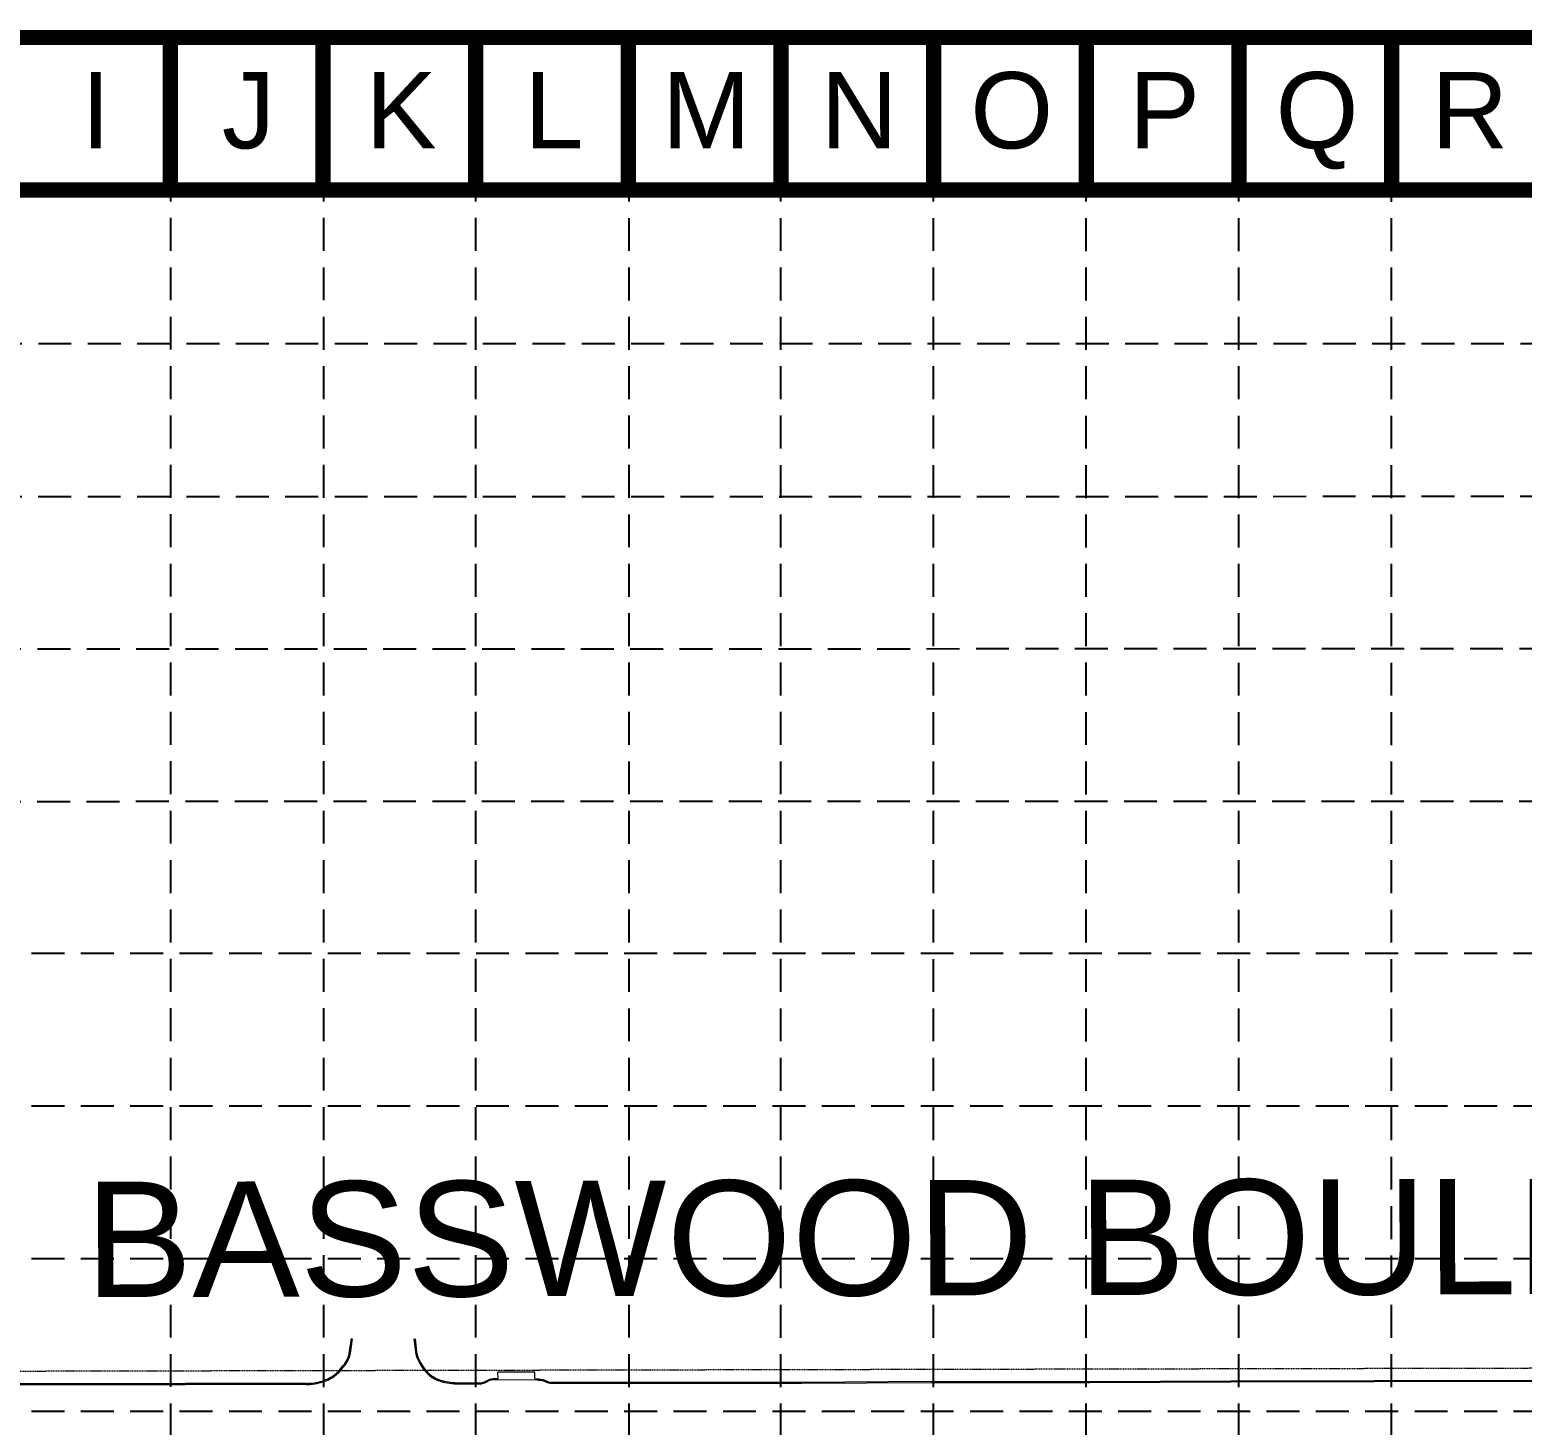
# Model space of a CAD drawing. Extents: x 18544 to 21332, y 16212 to 20668.
# Drawn here: x 19179 to 19859, y 20033 to 20668 of the extents above; entities that cross this region are included whole.
import ezdxf
from ezdxf.enums import TextEntityAlignment as Align

# ---------------------------------------------------------------- set-up
doc = ezdxf.new("R2010")
doc.units = 0
doc.header["$MEASUREMENT"] = 0
doc.linetypes.add('DASHED', pattern=[0.75, 0.5, -0.25])
doc.linetypes.add('HIDDEN', pattern=[0.375, 0.25, -0.125])
for name, color, linetype, lineweight in [('10', 7, 'Continuous', 0), ('27', 7, 'Continuous', 0), ('28', 7, 'Continuous', 0), ('31', 7, 'Continuous', 0)]:
    doc.layers.add(name, color=color, linetype=linetype, lineweight=lineweight)
doc.layers.add('BASE', color=7, linetype='Continuous')
doc.layers.add('GRID', color=254, linetype='HIDDEN')
doc.styles.get("Standard").update_dxf_attribs({"font": 'ARIAL.TTF'})

msp = doc.modelspace()

# ---------------------------------------------------------------- linework, layer by layer
at = {"layer": '27', "color": 7, "linetype": 'Continuous', "lineweight": 0}
for p, q in [((19324.43, 20065.48), (19325.42, 20072.3)), ((19324.43, 20065.48), (19325.42, 20072.3)), ((19355.22, 20066.26), (19354.55, 20072.18)), ((19355.22, 20066.26), (19354.55, 20072.18)), ((19384, 20052.01), (19374.22, 20052)), ((19384, 20052.01), (19374.22, 20052))]:
    msp.add_line(p, q, dxfattribs=at)
for points in [[(19304.79, 20051.88), (19249.81, 20051.77), (19193.5, 20051.68), (19138.01, 20051.6), (19067.13, 20051.51), (19016.24, 20051.33), (18958.91, 20051.08), (18907, 20051.07), (18854.29, 20051.16)], [(19304.79, 20051.88), (19249.81, 20051.77), (19193.5, 20051.68), (19138.01, 20051.6), (19067.13, 20051.51), (19016.24, 20051.33), (18958.91, 20051.08), (18907, 20051.07), (18854.29, 20051.16)], [(19408.99, 20054.13), (19409.01, 20056.94), (19392, 20056.9), (19392.07, 20054.01)], [(19408.99, 20054.13), (19409.01, 20056.94), (19392, 20056.9), (19392.07, 20054.01)], [(19872.57, 20053.21), (19791.27, 20053.08), (19725.93, 20052.94), (19661.75, 20052.6), (19589.57, 20052.65), (19530.4, 20052.25), (19467.86, 20052.33), (19416.32, 20052.28)], [(19872.57, 20053.21), (19791.27, 20053.08), (19725.93, 20052.94), (19661.75, 20052.6), (19589.57, 20052.65), (19530.4, 20052.25), (19467.86, 20052.33), (19416.32, 20052.28)]]:
    msp.add_lwpolyline(points, dxfattribs=at)
for centre, radius, start, end in [((19380.82, 20065.39), 13.76, 283.33694, 300.63963), ((19380.82, 20065.39), 13.76, 283.33694, 300.63963), ((19391.51, 20039.38), 14.64, 87.78179, 104.53145), ((19391.51, 20039.38), 14.64, 87.78179, 104.53145), ((19427.47, 20182.2), 129.39, 261.79061, 263.42189), ((19427.47, 20182.2), 129.39, 261.79061, 263.42189), ((19429.11, 20092.03), 41.76, 246.77603, 252.16324), ((19429.11, 20092.03), 41.76, 246.77603, 252.16324)]:
    msp.add_arc(centre, radius, start, end, dxfattribs=at)
for points, knots in [([(19304.79, 20051.88), (19307.23, 20051.88), (19312.12, 20052.54), (19317.86, 20055.39), (19321.77, 20060.02), (19324.09, 20063.14), (19324.43, 20065.48)], [0, 0, 0, 0, 0.285425, 0.573542, 0.7221, 1, 1, 1, 1]), ([(19304.79, 20051.88), (19307.23, 20051.88), (19312.12, 20052.54), (19317.86, 20055.39), (19321.77, 20060.02), (19324.09, 20063.14), (19324.43, 20065.48)], [0, 0, 0, 0, 0.285425, 0.573542, 0.7221, 1, 1, 1, 1]), ([(19374.22, 20052), (19371.74, 20052), (19367.24, 20052.55), (19361.5, 20054.96), (19357.78, 20059.91), (19355.53, 20063.61), (19355.22, 20066.26)], [0, 0, 0, 0, 0.288363, 0.523047, 0.690922, 1, 1, 1, 1]), ([(19374.22, 20052), (19371.74, 20052), (19367.24, 20052.55), (19361.5, 20054.96), (19357.78, 20059.91), (19355.53, 20063.61), (19355.22, 20066.26)], [0, 0, 0, 0, 0.288363, 0.523047, 0.690922, 1, 1, 1, 1])]:
    msp.add_open_spline(points, degree=3, knots=knots, dxfattribs=at)
at = {"layer": '28', "color": 7, "linetype": 'Continuous', "lineweight": 0}
for p, q in [((19324.92, 20065.41), (19325.92, 20072.22)), ((19324.92, 20065.41), (19325.92, 20072.22)), ((19354.73, 20066.2), (19354.05, 20072.12)), ((19354.73, 20066.2), (19354.05, 20072.12)), ((19384, 20051.51), (19374.23, 20051.5)), ((19384, 20051.51), (19374.23, 20051.5)), ((19392.05, 20053.51), (19408.92, 20053.64)), ((19392.05, 20053.51), (19408.92, 20053.64))]:
    msp.add_line(p, q, dxfattribs=at)
for points in [[(19304.79, 20051.38), (19249.81, 20051.27), (19193.5, 20051.18), (19138.01, 20051.1), (19067.13, 20051.01), (19016.24, 20050.83), (18958.91, 20050.58), (18907, 20050.57), (18854.29, 20050.66)], [(19304.79, 20051.38), (19249.81, 20051.27), (19193.5, 20051.18), (19138.01, 20051.1), (19067.13, 20051.01), (19016.24, 20050.83), (18958.91, 20050.58), (18907, 20050.57), (18854.29, 20050.66)], [(19872.57, 20052.71), (19791.27, 20052.58), (19725.93, 20052.44), (19661.75, 20052.1), (19589.58, 20052.15), (19530.4, 20051.75), (19467.86, 20051.83), (19416.32, 20051.78)], [(19872.57, 20052.71), (19791.27, 20052.58), (19725.93, 20052.44), (19661.75, 20052.1), (19589.58, 20052.15), (19530.4, 20051.75), (19467.86, 20051.83), (19416.32, 20051.78)]]:
    msp.add_lwpolyline(points, dxfattribs=at)
for centre, radius, start, end in [((19380.82, 20065.39), 14.26, 283.33694, 300.63963), ((19380.82, 20065.39), 14.26, 283.33694, 300.63963), ((19391.51, 20039.38), 14.14, 87.78179, 104.53145), ((19391.51, 20039.38), 14.14, 87.78179, 104.53145), ((19427.47, 20182.2), 129.89, 261.79061, 263.42189), ((19427.47, 20182.2), 129.89, 261.79061, 263.42189), ((19429.11, 20092.03), 42.26, 246.77603, 252.16324), ((19429.11, 20092.03), 42.26, 246.77603, 252.16324)]:
    msp.add_arc(centre, radius, start, end, dxfattribs=at)
for points, knots in [([(19304.79, 20051.38), (19305.45, 20051.38), (19306.11, 20051.4), (19308.08, 20051.55), (19309.39, 20051.75), (19311.77, 20052.31), (19312.85, 20052.65), (19314.94, 20053.49), (19315.96, 20054), (19317.7, 20055.1), (19318.44, 20055.67), (19319.79, 20056.94), (19320.4, 20057.63), (19321.3, 20058.72), (19321.6, 20059.09), (19322.21, 20059.86), (19322.51, 20060.25), (19323.37, 20061.47), (19323.89, 20062.31), (19324.59, 20063.91), (19324.81, 20064.64), (19324.92, 20065.41)], [0, 0, 0, 0, 0.0758, 0.0758, 0.2274, 0.2274, 0.354711, 0.354711, 0.482021, 0.482021, 0.588172, 0.588172, 0.694323, 0.694323, 0.749565, 0.749565, 0.804808, 0.804808, 0.915294, 0.915294, 1, 1, 1, 1]), ([(19304.79, 20051.38), (19305.45, 20051.38), (19306.11, 20051.4), (19308.08, 20051.55), (19309.39, 20051.75), (19311.77, 20052.31), (19312.85, 20052.65), (19314.94, 20053.49), (19315.96, 20054), (19317.7, 20055.1), (19318.44, 20055.67), (19319.79, 20056.94), (19320.4, 20057.63), (19321.3, 20058.72), (19321.6, 20059.09), (19322.21, 20059.86), (19322.51, 20060.25), (19323.37, 20061.47), (19323.89, 20062.31), (19324.59, 20063.91), (19324.81, 20064.64), (19324.92, 20065.41)], [0, 0, 0, 0, 0.0758, 0.0758, 0.2274, 0.2274, 0.354711, 0.354711, 0.482021, 0.482021, 0.588172, 0.588172, 0.694323, 0.694323, 0.749565, 0.749565, 0.804808, 0.804808, 0.915294, 0.915294, 1, 1, 1, 1]), ([(19374.23, 20051.5), (19373.53, 20051.5), (19372.84, 20051.52), (19370.75, 20051.67), (19369.37, 20051.86), (19367.22, 20052.35), (19366.45, 20052.57), (19364.91, 20053.08), (19364.16, 20053.38), (19362.75, 20054.08), (19362.09, 20054.47), (19361.08, 20055.24), (19360.7, 20055.58), (19359.99, 20056.29), (19359.66, 20056.67), (19358.95, 20057.55), (19358.58, 20058.05), (19357.51, 20059.58), (19356.81, 20060.64), (19355.62, 20062.87), (19355.14, 20064.04), (19354.81, 20065.58), (19354.76, 20065.89), (19354.73, 20066.2)], [0, 0, 0, 0, 0.079222, 0.079222, 0.237665, 0.237665, 0.32746, 0.32746, 0.417256, 0.417256, 0.502139, 0.502139, 0.558608, 0.558608, 0.615078, 0.615078, 0.685142, 0.685142, 0.825269, 0.825269, 0.965396, 0.965396, 1, 1, 1, 1]), ([(19374.23, 20051.5), (19373.53, 20051.5), (19372.84, 20051.52), (19370.75, 20051.67), (19369.37, 20051.86), (19367.22, 20052.35), (19366.45, 20052.57), (19364.91, 20053.08), (19364.16, 20053.38), (19362.75, 20054.08), (19362.09, 20054.47), (19361.08, 20055.24), (19360.7, 20055.58), (19359.99, 20056.29), (19359.66, 20056.67), (19358.95, 20057.55), (19358.58, 20058.05), (19357.51, 20059.58), (19356.81, 20060.64), (19355.62, 20062.87), (19355.14, 20064.04), (19354.81, 20065.58), (19354.76, 20065.89), (19354.73, 20066.2)], [0, 0, 0, 0, 0.079222, 0.079222, 0.237665, 0.237665, 0.32746, 0.32746, 0.417256, 0.417256, 0.502139, 0.502139, 0.558608, 0.558608, 0.615078, 0.615078, 0.685142, 0.685142, 0.825269, 0.825269, 0.965396, 0.965396, 1, 1, 1, 1])]:
    msp.add_open_spline(points, degree=3, knots=knots, dxfattribs=at)
at = {"layer": '31', "color": 7, "linetype": 'DASHED', "lineweight": 0}
msp.add_line((19999.9, 20059), (18689.95, 20056.35), dxfattribs=at)
msp.add_line((19999.9, 20059), (18689.95, 20056.35), dxfattribs=at)
at = {"layer": 'BASE', "color": 9}
msp.add_line((18617.17, 20595.39), (21259.21, 20595.39), dxfattribs=at)
at = {"layer": 'BASE', "const_width": 6.95}
for points in [[(21328.74, 16215.16), (21328.74, 20664.92), (18547.64, 20664.92), (18547.64, 16215.16)], [(21259.21, 16284.69), (21259.21, 20595.39), (18617.17, 20595.39), (18617.17, 16284.69)]]:
    msp.add_lwpolyline(points, close=True, dxfattribs=at)
for points in [[(19242.92, 20664.92), (19242.92, 20595.39)], [(19312.44, 20664.92), (19312.44, 20595.39)], [(19381.97, 20664.92), (19381.97, 20595.39)], [(19451.5, 20664.92), (19451.5, 20595.39)], [(19521.03, 20664.92), (19521.03, 20595.39)], [(19590.55, 20664.92), (19590.55, 20595.39)], [(19660.08, 20664.92), (19660.08, 20595.39)], [(19729.61, 20664.92), (19729.61, 20595.39)], [(19799.14, 20664.92), (19799.14, 20595.39)]]:
    msp.add_lwpolyline(points, dxfattribs=at)
at = {"layer": 'GRID', "color": 252, "linetype": 'HIDDEN', "ltscale": 60}
for p, q in [((19521.03, 16562.68), (19521.03, 20595.39)), ((19590.55, 16562.67), (19590.55, 20595.39)), ((19660.08, 16562.65), (19660.08, 20595.39)), ((19729.61, 16562.64), (19729.61, 20595.39)), ((19799.14, 16562.63), (19799.14, 20595.39)), ((19243.16, 16562.72), (19243.18, 20592.63)), ((19312.88, 16562.71), (19312.81, 20592.61)), ((19381.98, 16562.7), (19382.12, 20592.6)), ((19451.53, 16562.69), (19451.95, 20592.51)), ((18620.33, 20525.4), (21258.07, 20525.74)), ((18620.28, 20455.68), (21258.07, 20456.22)), ((18619.89, 20386.36), (21259.21, 20386.81)), ((18619.79, 20316.9), (21259.21, 20317.28)), ((18617.17, 20247.76), (21259.21, 20247.76)), ((18617.17, 20178.23), (21259.21, 20178.23)), ((18617.17, 20108.7), (21259.21, 20108.7)), ((18617.17, 20039.17), (21259.21, 20039.17))]:
    msp.add_line(p, q, dxfattribs=at)

# ---------------------------------------------------------------- texts
at = {"layer": '10', "color": 7, "linetype": 'Continuous', "lineweight": 0}
msp.add_text('BASSWOOD BOULEVARD', height=52.5, rotation=0.11611, dxfattribs=at).set_placement((19656.3, 20144.59), align=Align.TOP_CENTER)
at = {"layer": 'BASE'}
for s, p in [('I', (19209, 20631.77)), ('J', (19278.52, 20631.77)), ('K', (19348.05, 20631.77)), ('L', (19417.58, 20631.77)), ('M', (19487.11, 20631.77)), ('N', (19556.63, 20631.77)), ('O', (19626.16, 20631.77)), ('P', (19695.69, 20631.77)), ('Q', (19765.22, 20631.77)), ('R', (19834.74, 20631.77))]:
    msp.add_text(s, height=34.76, dxfattribs=at).set_placement(p, align=Align.MIDDLE_CENTER)

doc.saveas('drawing.dxf')
